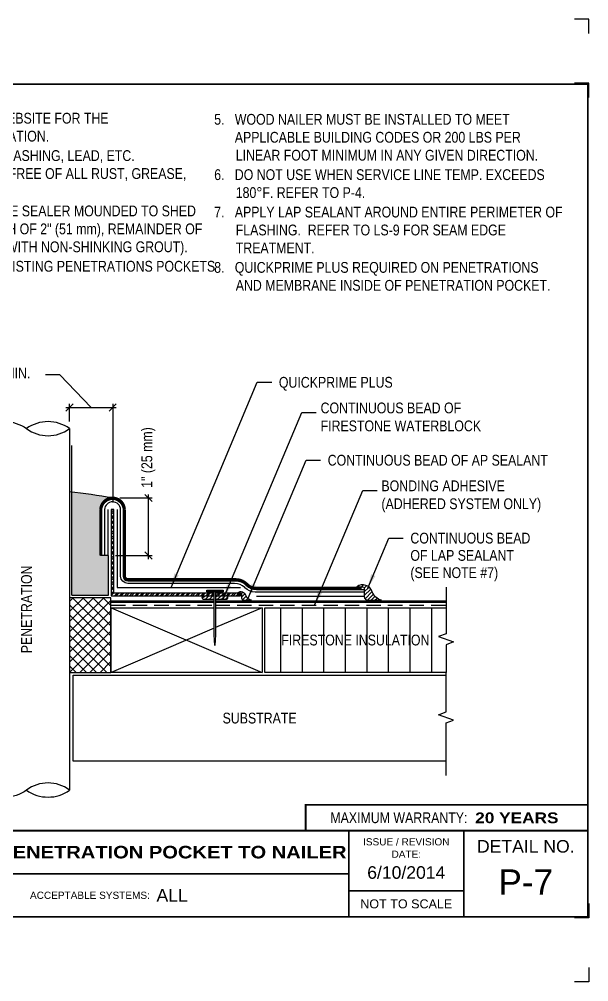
# Model space of a CAD drawing. Header units: inches. Extents: x 143.4 to 163.5, y -283.5 to -266.7.
# Drawn here: x 153.57 to 163.48, y -283.49 to -266.73 of the extents above; entities that cross this region are included whole.
import ezdxf
from ezdxf.enums import TextEntityAlignment as Align

# ---------------------------------------------------------------- set-up
doc = ezdxf.new("R2010")
doc.units = ezdxf.units.IN
doc.header["$MEASUREMENT"] = 0
doc.linetypes.add('HIDDEN', pattern=[0.375, 0.25, -0.125])
doc.layers.get('0').update_dxf_attribs({"linetype": 'CONTINUOUS'})
doc.layers.get('DEFPOINTS').update_dxf_attribs({"linetype": 'CONTINUOUS'})
for name, color, linetype in [('FSBP-ACCESSORY-OTHER', 7, 'CONTINUOUS'), ('FSBP-ADHESIVE', 1, 'HIDDEN'), ('FSBP-ANNO-NOTE', 7, 'CONTINUOUS'), ('FSBP-INSULATION', 7, 'CONTINUOUS'), ('FSBP-MEMBRANE', 7, 'CONTINUOUS'), ('FSBP-OTHER', 7, 'CONTINUOUS'), ('FSBP-SEALANTS', 1, 'CONTINUOUS'), ('FSBP-SUBSTRATE-GENERIC', 9, 'CONTINUOUS'), ('FSBP-TTLB', 7, 'CONTINUOUS'), ('FSBP-TTLB-BORDER', 7, 'CONTINUOUS'), ('FSBP-TTLB-TEXT', 7, 'CONTINUOUS'), ('FSBP-WOOD', 7, 'CONTINUOUS')]:
    doc.layers.add(name, color=color, linetype=linetype)
doc.styles.add('FSBP_ARIAL', font='arial.ttf')
doc.styles.add('FSBP_ARIAL_BOLD', font='')
doc.styles.add('FSBP_ARIAL_NAR', font='ARIALN.TTF')
doc.styles.get('FSBP_ARIAL_BOLD').set_extended_font_data('Arial Black')
doc.linetypes.add('ZIGZAG', pattern='A,0.0001,-0.2,[131,ltypeshp.shx,S=0.2,R=0,X=-0.2,Y=0],-0.4,[131,ltypeshp.shx,S=0.2,R=180,X=0.2,Y=0],-0.2', length=0.8001)
doc.dimstyles.new('FSBP-DIM', dxfattribs={"dimtxt": 0.1875, "dimasz": 0.125, "dimexe": 0.0625, "dimexo": 0.125, "dimgap": 0.125, "dimtad": 0, "dimdec": 0, "dimzin": 1, "dimdsep": 46, "dimlunit": 4, "dimtxsty": 'FSBP_ARIAL_NAR', "dimblk": 'OBLIQUE', "dimcen": 0.09375, "dimdle": 0.0625, "dimclrd": 256, "dimclre": 256, "dimclrt": 256, "dimadec": 0, "dimazin": 0, "dimtfac": 1, "dimtdec": 0, "dimtmove": 1, "dimatfit": 3, "dimfxl": 1, "dimtolj": 1, "dimtzin": 0, "dimlwd": -1, "dimlwe": -1, "dimarcsym": 0})
doc.dimstyles.new('FSBP-LEADER', dxfattribs={"dimtxt": 0.1875, "dimasz": 0.25, "dimexe": 0.0625, "dimexo": 0.125, "dimgap": 0.125, "dimtad": 0, "dimtih": 1, "dimtoh": 1, "dimdec": 4, "dimzin": 0, "dimdsep": 46, "dimlunit": 4, "dimtxsty": 'FSBP_ARIAL_NAR', "dimcen": 0.09375, "dimclrd": 256, "dimclre": 256, "dimclrt": 256, "dimadec": 0, "dimazin": 0, "dimtfac": 1, "dimtdec": 4, "dimtofl": 0, "dimtmove": 0, "dimatfit": 3, "dimfxl": 1, "dimtolj": 1, "dimtzin": 0, "dimlwd": -1, "dimlwe": -1, "dimarcsym": 0})

# ---------------------------------------------------------------- blocks, each defined once
blk = doc.blocks.new('TTLB-EPDM_1')
at = {"layer": 'DEFPOINTS', "linetype": 'Continuous', "ltscale": 1.75}
for points in [[(20.01562500000003, 13.88083333333333), (20.01562500000003, 14.13083333333333), (19.76562500000003, 14.13083333333333)], [(20.01562500000003, -2.380833333333342), (20.01562500000003, -2.630833333333342), (19.76562500000003, -2.630833333333342)]]:
    blk.add_lwpolyline(points, dxfattribs=at)
at = {"layer": 'DEFPOINTS', "color": 1}
for points in [[(20.015625, 12.765625), (20.015625, 13.015625), (19.765625, 13.015625)], [(20.015625, -1.265625), (20.015625, -1.515625), (19.765625, -1.515625)]]:
    blk.add_lwpolyline(points, dxfattribs=at)
at = {"layer": 'FSBP-TTLB', "const_width": 0.03125}
blk.add_lwpolyline([(15.09028770518938, 0), (20, 0), (20, 0.4512598240669945), (15.09028770518938, 0.4512598240669945)], close=True, dxfattribs=at)
for points in [[(0, 0), (0, -1.5), (20, -1.5), (20, 0), (0, 0)], [(15.84028770518938, 0), (15.84028770518938, -1.5)], [(17.84110496735593, 0), (17.84110496735593, -1.5)], [(20, 0), (20, -1.5)], [(4.825208527206769, -0.75), (15.84028770518938, -0.75)], [(15.84028770518938, -1.048740175933006), (17.84110496735593, -1.048740175933006)]]:
    blk.add_lwpolyline(points, dxfattribs=at)
at = {"layer": 'FSBP-TTLB-BORDER', "const_width": 0.03125}
blk.add_lwpolyline([(20, 0), (20, 13), (0, 13), (0, 0)], dxfattribs=at)
at = {"layer": 'FSBP-TTLB-TEXT', "style": 'FSBP_ARIAL_NAR'}
blk.add_text('MAXIMUM WARRANTY:', height=0.1875, dxfattribs=at).set_placement((17.90516569312837, 0.2256299120335257), align=Align.MIDDLE_RIGHT)
at = {"layer": 'FSBP-TTLB-TEXT', "style": 'FSBP_ARIAL'}
for s, height, p in [('ISSUE / REVISION', 0.125, (16.84069633627263, -0.1938496373466023)), ('DETAIL NO.', 0.21875, (18.92055248367797, -0.2724398367368792)), ('DATE:', 0.125, (16.84069633627263, -0.409973105348854)), ('NOT TO SCALE', 0.15625, (16.84069633627263, -1.274370087966503))]:
    blk.add_text(s, height=height, dxfattribs=at).set_placement(p, align=Align.MIDDLE_CENTER)
blk.add_text('ACCEPTABLE SYSTEMS:', height=0.125, dxfattribs=at).set_placement((10.29281281591562, -1.125), align=Align.MIDDLE_LEFT)
at = {"layer": 'FSBP-TTLB-TEXT'}
for tag, height, style, p in [('MAXIMUM_WARRANTY', 0.1875, 'FSBP_ARIAL_BOLD', (18.03987100774941, 0.2240244307510579)), ('ACCPT_SYSTEMS', 0.21875, 'FSBP_ARIAL', (12.49438170418193, -1.125))]:
    blk.add_attdef(tag, text='', height=height, dxfattribs=dict(at, style=style)).set_placement(p, align=Align.MIDDLE_LEFT)
for tag, height, style, p in [('DETAIL_DESCP_LINE_1', 0.21875, 'FSBP_ARIAL_BOLD', (10.33118450231211, -0.3736318192489421)), ('ISSUE_REV_DATE', 0.21875, 'FSBP_ARIAL', (16.84069633627263, -0.7282559425942452)), ('DETAIL_NUMBER', 0.4375, 'FSBP_ARIAL', (18.91941590748775, -0.8931630692489421))]:
    blk.add_attdef(tag, text='', height=height, dxfattribs=dict(at, style=style)).set_placement(p, align=Align.MIDDLE_CENTER)
blk = doc.blocks.new('_OBLIQUE')
at = {"color": 0, "linetype": 'ByBlock'}
blk.add_line((-0.5, -0.5), (0.5, 0.5), dxfattribs=at)
blk = doc.blocks.new('*D5')
at = {"layer": 'DEFPOINTS', "color": 0, "transparency": 16777216}
for p in [(150.6962576675254, -273.4866746637776), (151.4442508061703, -273.8558246146786), (150.6962576675254, -275.2651352134812)]:
    blk.add_point(p, dxfattribs=at)
at = {"layer": 'FSBP-ANNO-NOTE', "transparency": 16777216}
for p, q in [((151.0702542368479, -273.4866746637776), (151.8192508061704, -272.9158336573396)), ((151.8192508061704, -272.9158336573396), (152.0692508061704, -272.9158336573396)), ((151.5067508061703, -273.4866746637776), (150.6337576675254, -273.4866746637776)), ((150.6962576675254, -275.1401352134812), (150.6962576675254, -273.4241746637776)), ((151.4442508061703, -273.7308246146786), (151.4442508061703, -273.4241746637776))]:
    blk.add_line(p, q, dxfattribs=at)
at = {"layer": 'FSBP-ANNO-NOTE', "transparency": 16777216, "xscale": 0.125, "yscale": 0.125, "zscale": 0.125, "rotation": 180}
blk.add_blockref('_OBLIQUE', (150.6962576675254, -273.4866746637776), dxfattribs=at)
at = {"layer": 'FSBP-ANNO-NOTE', "transparency": 16777216, "xscale": 0.125, "yscale": 0.125, "zscale": 0.125}
blk.add_blockref('_OBLIQUE', (151.4442508061703, -273.4866746637776), dxfattribs=at)
at = {"layer": 'FSBP-ANNO-NOTE', "transparency": 16777216, "insert": (152.1942508061704, -272.9158336573396), "char_height": 0.1875, "attachment_point": 4, "style": 'FSBP_ARIAL_NAR'}
blk.add_mtext('\\A1;1" (25 mm) MIN.', dxfattribs=at)
blk = doc.blocks.new('*D6')
at = {"layer": 'DEFPOINTS', "color": 0, "transparency": 16777216}
for p in [(155.1926523113871, -275.0623490956107), (155.8170006837203, -275.0623490956107), (155.1194018413161, -276.0641380894599)]:
    blk.add_point(p, dxfattribs=at)
at = {"layer": 'FSBP-ANNO-NOTE', "transparency": 16777216}
for p, q in [((155.8170006837203, -276.1266380894599), (155.8170006837203, -274.9998490956107)), ((155.3176523113871, -275.0623490956107), (155.8795006837203, -275.0623490956107)), ((155.2444018413161, -276.0641380894599), (155.8795006837203, -276.0641380894599))]:
    blk.add_line(p, q, dxfattribs=at)
at = {"layer": 'FSBP-ANNO-NOTE', "transparency": 16777216, "xscale": 0.125, "yscale": 0.125, "zscale": 0.125}
for p, rotation in [((155.8170006837203, -275.0623490956107), 90), ((155.8170006837203, -276.0641380894599), 270)]:
    blk.add_blockref('_OBLIQUE', p, dxfattribs=dict(at, rotation=rotation))
at = {"layer": 'FSBP-ANNO-NOTE', "transparency": 16777216, "insert": (155.8170006837203, -274.3585485545856), "char_height": 0.1875, "attachment_point": 5, "rotation": 90, "style": 'FSBP_ARIAL_NAR'}
blk.add_mtext('\\A1;1" (25 mm)', dxfattribs=at)
blk = doc.blocks.new('FSBP_HOT-DIPPED-NAIL')
at = {"layer": 'FSBP-ACCESSORY-OTHER'}
blk.add_lwpolyline([(0, 0.1875), (0, -0.1875), (-0.03125, -0.1875), (-0.03125000000005684, 0.1875)], close=True, dxfattribs=at)
blk.add_lwpolyline([(0, 0.015625), (1, 0.015625), (1.25, 0), (1, -0.015625), (0, -0.015625)], dxfattribs=at)

msp = doc.modelspace()

# ---------------------------------------------------------------- hatches: boundary and pattern name
at = {"layer": 'FSBP-ACCESSORY-OTHER'}
h = msp.add_hatch(dxfattribs=at)
h.set_pattern_fill('STEEL', color=256, scale=0.5, style=0)
h.set_pattern_definition([(45, (0.1360484307008392, -69.22703899694173), (-0.04419417382415922, 0.04419417382415922), []), (45, (0.1360484307008392, -69.19578899694173), (-0.04419417382415922, 0.04419417382415922), [])])
h.paths.add_polyline_path([(155.2156814448152, -275.2651352134812), (155.1688064448152, -275.2651352134812), (155.1688064448152, -276.7651352134812), (156.961826490814, -276.7651352134812), (156.9618264908139, -276.7182602134812), (155.3914626948153, -276.7182602134812), (155.2156814448152, -276.7182602134812)])
h.paths.add_polyline_path([(157.4188064448152, -276.7182602134812), (156.9852639908139, -276.7182602134812), (156.9852639908139, -276.7651352134812), (157.4188064448152, -276.7651352134812)])
at = {"layer": 'FSBP-INSULATION'}
h = msp.add_hatch(dxfattribs=at)
h.set_pattern_fill('LINE', color=256, scale=3, angle=90, style=0)
h.set_pattern_definition([(90, (-0.5045765692993882, -73.90623597925111), (-0.375, 2.296136913416957e-17), [])])
h.paths.add_polyline_path([(157.8406814448152, -276.9744951200319), (157.8406814448152, -278.0994951200319), (160.9947940254585, -278.0994951200319), (160.9947940254585, -277.6179137448136), (161.1235820294954, -277.5710387448136), (160.8660060214216, -277.4772887448136), (160.9947940254585, -277.4304137448136), (160.9947940254584, -276.9744951200319)])
h.paths.add_polyline_path([(158.0803933456416, -277.6824483089813), (160.7550821246321, -277.6824483089813), (160.7550821246321, -277.3914140320372), (158.0803933456416, -277.3914140320372)], flags=24)
at = {"layer": 'FSBP-OTHER'}
h = msp.add_hatch(dxfattribs=at)
h.set_pattern_fill('ANSI37', color=256, style=0)
h.set_pattern_definition([(45, (6.252776074688882e-13, -74.7490746702932), (-0.08838834764831843, 0.08838834764831845), []), (135, (6.252776074688882e-13, -74.7490746702932), (-0.08838834764831845, -0.08838834764831843), [])])
h.paths.add_polyline_path([(151.4442508061703, -276.799272389991), (150.7245215564383, -276.799272389991), (150.7245215564383, -278.0994951200319), (151.4442508061703, -278.0994951200319)])
h.paths.add_polyline_path([(152.1942508061703, -279.6463701200319), (152.9442508061703, -279.6463701200319), (152.9442508061703, -276.814301703492), (152.1942508061703, -276.814301703492)])
h.paths.add_polyline_path([(154.4442508061703, -278.0994951200319), (155.1639800559024, -278.0994951200319), (155.1639800559025, -276.799272389991), (154.4442508061703, -276.799272389991)])
h.paths.add_polyline_path([(152.7147679446423, -279.5674245031671), (152.7147679446423, -276.8932473203567), (152.4237336676983, -276.8932473203567), (152.4237336676983, -279.5674245031671)], flags=24)
at = {"layer": 'FSBP-SEALANTS'}
h = msp.add_hatch(dxfattribs=at)
h.set_pattern_fill('AR-SAND', color=256, scale=0.025, style=0)
h.set_pattern_definition([(37.50000000000001, (0.1360484307008392, -69.22703899694173), (-0.001574833952740204, 0.04817059422532897), [0, -0.03800000000000001, 0, -0.0425, 0, -0.040625]), (7.499999999999999, (0.1360484307008392, -69.22703899694173), (0.04424441763169318, 0.07055365163074351), [0, -0.0205, 0, -0.03425, 0, -0.013125]), (327.5, (0.1052984307008392, -69.22703899694173), (0.07785354654378739, 0.0001414763384241069), [0, -0.0125, 0, -0.04500000000000001, 0, -0.05875]), (317.5, (0.1052984307008392, -69.22703899694173), (0.07515316511430735, 0.02194188912335623), [0, -0.00625, 0, -0.0295, 0, -0.03375])])
h.paths.add_polyline_path([(151.3973758061699, -274.9594109868241, 0.01161937115672011), (150.6958493009532, -275.0623490956107, -0.4043529632896356), (150.9042508061704, -275.2638264394354), (150.9042508061702, -276.0620102134812), (150.7707714100911, -276.0620102134812), (150.7707714100911, -276.7576654110557), (151.3973758061699, -276.7576654110557)])
h.paths.add_polyline_path([(152.9018384921515, -274.8746749144419, 0.01228106908814885), (152.2382720996713, -274.8977507599996), (152.2382720996713, -276.7576654110557), (152.9018384921515, -276.7576654110557)])
h.paths.add_polyline_path([(154.9842508061703, -275.2638264394354, -0.4043529632895168), (155.1926523113873, -275.0623490956107, 0.01174016976443966), (154.4838094136898, -274.9585123316591), (154.4838094136899, -276.753256559679), (155.1194018413161, -276.753256559679), (155.1194018413161, -276.0620102134812), (154.9842508061704, -276.0620102134812)])
h = msp.add_hatch(dxfattribs=at)
h.set_pattern_fill('ANSI31', color=256, scale=0.375, angle=90, style=0)
h.set_pattern_definition([(45.00000000000001, (305.8885016123406, 0), (0.03314563036811942, -0.03314563036811941), [])])
edge = h.paths.add_edge_path()
edge.add_line((157.3616184716336, -276.7182602134812), (157.4188064448152, -276.7182602134812))
edge.add_arc((157.4188064448153, -276.7360727134812), 0.01781249999993406, 1.8280843505635858e-10, 90.00000000018281, ccw=False)
edge.add_line((157.4366189448152, -276.7360727134811), (157.4366189448152, -276.8075119964826))
edge.add_arc((157.4722439448152, -276.8075119964827), 0.03562500000003865, 179.9999999999086, 269.9999999999086)
edge.add_line((157.4722439448152, -276.8431369964827), (157.6087178046786, -276.8431369964826))
edge.add_arc((157.6247499113955, -276.7286942719036), 0.1155602252284038, 199.8067854180677, 262.0254178909147, ccw=False)
edge.add_arc((157.4207233199532, -276.799408796706), 0.1003916114735466, 18.32092616326671, 126.0678511220267)
h = msp.add_hatch(dxfattribs=at)
h.set_pattern_fill('ANSI31', color=256, scale=0.375, angle=90, style=0)
h.set_pattern_definition([(45.00000000000001, (307.9454307019857, -17.6187272489953), (0.03314563036811942, -0.03314563036811941), [])])
edge = h.paths.add_edge_path()
edge.add_line((159.4413209116085, -276.6096994964827), (159.54165068912, -276.6096994964827))
edge.add_arc((159.54165068912, -276.6409494964827), 0.03125, 0, 90, ccw=False)
edge.add_line((159.57290068912, -276.6409494964827), (159.57290068912, -276.7806369964827))
edge.add_arc((159.63540068912, -276.7806369964827), 0.0625, 180, 269.9999999999739)
edge.add_line((159.63540068912, -276.8431369964827), (159.8748285134418, -276.8431369964827))
edge.add_arc((159.9211439144151, -276.6281923262771), 0.2198779834751552, 198.1545659585654, 257.8400588495569, ccw=False)
edge.add_arc((159.5450136279585, -276.7520654319648), 0.1761256341641532, 18.32092616322247, 126.067851121981)
h = msp.add_hatch(dxfattribs=at)
h.set_pattern_fill('ANSI31', color=256, scale=0.4, style=0)
h.set_pattern_definition([(45, (-88.50457656929939, -126.441235979251), (-0.03535533905932738, 0.03535533905932738), [])])
h.paths.add_polyline_path([(157.1614531545206, -276.7651352134812), (156.9852639908139, -276.7651352134812), (156.9852639908139, -276.8326352134812), (157.1614531545206, -276.8326352134812, 1)])
h.paths.add_polyline_path([(156.9618264908139, -276.7651352134812), (156.7864531545206, -276.7651352134812, 1), (156.7864531545206, -276.8326352134812), (156.9618264908139, -276.8326352134812)])

# ---------------------------------------------------------------- linework, layer by layer
at = {"layer": 'FSBP-ACCESSORY-OTHER'}
for points in [[(156.9618264908139, -276.7182602134812), (155.3914626948153, -276.7182602134812), (155.2156814448152, -276.7182602134812), (155.2156814448152, -275.2651352134812), (155.1688064448152, -275.2651352134812), (155.1688064448152, -276.7651352134812), (155.1688064448153, -276.7651352134812), (156.9618264908139, -276.7651352134812)], [(156.9852639908139, -276.7651352134812), (157.4188064448152, -276.7651352134812), (157.4188064448152, -276.7182602134812), (156.9852639908139, -276.7182602134812)]]:
    msp.add_lwpolyline(points, dxfattribs=at)
at = {"layer": 'FSBP-ADHESIVE', "linetype": 'ZIGZAG', "ltscale": 0.17}
for p, q in [((154.4838094136899, -276.753256559679), (154.4838094136898, -274.1484557799649)), ((155.1098785191649, -275.2651352134812), (155.1098785191649, -276.0641380894599)), ((155.2718797754563, -275.2651352134812), (155.2718797754563, -276.6211707377803)), ((155.1194018413161, -276.753256559679), (155.1194018413161, -276.0641380894599)), ((155.2718797754563, -276.6211707377803), (157.4188064448152, -276.6211707377803)), ((154.4838094136899, -276.753256559679), (155.1194018413162, -276.753256559679)), ((157.6954627744904, -276.7728244964827), (159.57290068912, -276.7728244964827))]:
    msp.add_line(p, q, dxfattribs=at)
at = {"layer": 'FSBP-ADHESIVE', "linetype": 'HIDDEN'}
for p, q in [((155.1688064448152, -276.9276201200319), (156.9618264908139, -276.9276201200319)), ((156.9852639908139, -276.9276201200319), (160.9947940254584, -276.9276201200319))]:
    msp.add_line(p, q, dxfattribs=at)
at = {"layer": 'FSBP-ANNO-NOTE'}
for p, q in [((154.3817508061703, -273.4866746637778), (155.2567508061703, -273.4866746637778)), ((154.4442508061703, -273.7308246146786), (154.4442508061703, -273.4241746637778)), ((155.1942508061703, -273.4241746637776), (155.1942508061703, -275.1401352134812))]:
    msp.add_line(p, q, dxfattribs=at)
msp.add_lwpolyline([(154.8192508061703, -273.4866746637778), (154.2724965220305, -272.9158336573396), (154.0224965220305, -272.9158336573396)], dxfattribs=at)
at = {"layer": 'FSBP-INSULATION'}
msp.add_lwpolyline([(160.9947940254584, -276.6165744964827), (160.9947940254585, -277.4304137448136), (160.8660060214216, -277.4772887448136), (161.1235820294954, -277.5710387448136), (160.9947940254585, -277.6179137448136), (160.9947940254585, -278.0994951200319), (157.8406814448152, -278.0994951200319), (157.8406814448152, -276.9744951200319), (160.9947940254584, -276.9744951200319)], dxfattribs=at)
at = {"layer": 'FSBP-MEMBRANE', "const_width": 0.046875}
msp.add_lwpolyline([(154.9842508061704, -276.0620102134812), (154.9842508061703, -275.2638264394354, -0.9667748974035473), (155.4010538166041, -275.2638264394354), (155.4010538166041, -276.4252059504702, 0.3817299908454134), (155.4595207110202, -276.4824835689503), (157.3365443149581, -276.4824835689504, -0.1989123673796794), (157.529893825439, -276.5625715584698), (157.5341006435644, -276.5667783765953, 0.1989123673796422), (157.694304523677, -276.6331369964827), (159.52602568912, -276.6331369964827)], format="xyb", dxfattribs=at)
msp.add_lwpolyline([(154.9842508061704, -276.0620102134812), (154.9842508061703, -275.2638264394354, -0.9667748974035473), (155.4010538166041, -275.2638264394354), (155.4010538166041, -276.4252059504702, 0.3817299908454134), (155.4595207110202, -276.4824835689503), (157.3365443149581, -276.4824835689504, -0.1989123673796794), (157.529893825439, -276.5625715584698), (157.5341006435644, -276.5667783765953, 0.1989123673796422), (157.694304523677, -276.6331369964827), (159.52602568912, -276.6331369964827)], format="xyb", dxfattribs=at)
at = {"layer": 'FSBP-MEMBRANE'}
msp.add_lwpolyline([(157.4920297495186, -276.6241443736538, 0.198912367379658), (157.3152530542219, -276.5509210689504), (155.457616316604, -276.5509210689504, -0.4142135623730784), (155.332616316604, -276.4259210689504), (155.332616316604, -275.2651352134812, 0.9577304969055279), (155.0526883061704, -275.2638264394354), (155.0526883061704, -276.0620102134812), (155.0076883061704, -276.0620102134812), (155.0076883061703, -275.2638264394354, -0.9660962379874981), (155.3776163166041, -275.2651352134812), (155.3776163166041, -276.4259210689504, 0.3865336461419783), (155.4590271220982, -276.5059210689503), (157.3365443149581, -276.5059210689504, -0.1989123673796672), (157.5133210102549, -276.5791443736538), (157.5175278283804, -276.5833511917793, 0.1989123673796296), (157.694304523677, -276.6565744964827), (159.57290068912, -276.6565744964827), (159.57290068912, -276.7015744964827), (157.6730132629408, -276.7015744964827, -0.198912367379658), (157.4962365676441, -276.6283511917793)], format="xyb", close=True, dxfattribs=at)
msp.add_lwpolyline([(157.4920297495186, -276.6241443736538, 0.198912367379658), (157.3152530542219, -276.5509210689504), (155.457616316604, -276.5509210689504, -0.4142135623730784), (155.332616316604, -276.4259210689504), (155.332616316604, -275.2651352134812, 0.9577304969055279), (155.0526883061704, -275.2638264394354), (155.0526883061704, -276.0620102134812), (155.0076883061704, -276.0620102134812), (155.0076883061703, -275.2638264394354, -0.9660962379874981), (155.3776163166041, -275.2651352134812), (155.3776163166041, -276.4259210689504, 0.3865336461419783), (155.4590271220982, -276.5059210689503), (157.3365443149581, -276.5059210689504, -0.1989123673796672), (157.5133210102549, -276.5791443736538), (157.5175278283804, -276.5833511917793, 0.1989123673796296), (157.694304523677, -276.6565744964827), (159.57290068912, -276.6565744964827), (159.57290068912, -276.7015744964827), (157.6730132629408, -276.7015744964827, -0.198912367379658), (157.4962365676441, -276.6283511917793)], format="xyb", close=True, dxfattribs=at)
at = {"layer": 'FSBP-MEMBRANE', "const_width": 0.046875}
for points in [[(155.1688064448152, -276.8665744964827), (156.9618264908139, -276.8665744964827)], [(156.9852639908139, -276.8665744964827), (160.9947940254584, -276.8665744964827)]]:
    msp.add_lwpolyline(points, dxfattribs=at)
at = {"layer": 'FSBP-OTHER'}
for p, q in [((155.1639800559025, -276.799272389991), (154.4442508061703, -276.799272389991)), ((155.1639800559024, -278.0994951200319), (155.1639800559025, -276.799272389991)), ((154.4442508061703, -278.0994951200319), (155.1639800559024, -278.0994951200319))]:
    msp.add_line(p, q, dxfattribs=at)
msp.add_lwpolyline([(152.9442508061702, -273.8558246146786, -0.3281646513244319), (153.6942508061703, -273.8558246146786, 0.328164651324441), (154.4442508061703, -273.8558246146786), (154.4442508061703, -280.1492841037165, 0.3281646513244413), (153.6942508061702, -280.1492841037165, -0.3281646513244319), (152.9442508061703, -280.1492841037166)], format="xyb", close=True, dxfattribs=at)
for centre, start, end in [((154.0692508061702, -274.3656532696807), 53.66398493457888, 126.336015065414), ((154.0692508061702, -279.6394554487144), 233.663984934586, 306.3360150654211)]:
    msp.add_arc(centre, 0.6328903992487896, start, end, dxfattribs=at)
at = {"layer": 'FSBP-SEALANTS'}
for points in [[(155.1177302022495, -276.0620102134812), (154.9842508061704, -276.0620102134812), (154.9842508061703, -275.2638264394354, -0.3932022950978986), (155.1926523113872, -275.0623490956106, 0.01239319210146217), (154.4442508061703, -274.9537155670444, 0.01239319210146217)], [(156.9618264908139, -276.8326352134812), (156.7864531545206, -276.8326352134812, -1), (156.7864531545206, -276.7651352134812), (156.9349163025199, -276.7651352134812)], [(157.0129900065212, -276.7651352134812), (157.1614531545206, -276.7651352134812, -0.9999999999999999), (157.1614531545206, -276.8326352134812), (156.9852639908139, -276.8326352134812)]]:
    msp.add_lwpolyline(points, format="xyb", dxfattribs=at)
for points in [[(157.3616184716336, -276.7182602134812), (157.4188064448152, -276.7182602134812, -0.414213562373095), (157.4366189448152, -276.7360727134811), (157.4366189448152, -276.8075119964826, 0.4142135623729951), (157.4722439448152, -276.8431369964827), (157.6087178046786, -276.8431369964826, -0.2783521486921461), (157.5160261544004, -276.7678517784599, 0.5081353022056307)], [(159.4413209116085, -276.6096994964827), (159.54165068912, -276.6096994964827, -0.414213562373095), (159.57290068912, -276.6409494964827), (159.57290068912, -276.7806369964827, 0.4142135623729951), (159.63540068912, -276.8431369964827), (159.8748285134418, -276.8431369964827, -0.2664789095660278), (159.7122115831291, -276.6967022420595, 0.5081353022056307)]]:
    msp.add_lwpolyline(points, format="xyb", close=True, dxfattribs=at)
at = {"layer": 'FSBP-SUBSTRATE-GENERIC'}
for points in [[(160.9947940254585, -279.6463701200319), (154.5067508061703, -279.6463701200319), (154.5067508061703, -278.1463701200319), (160.9947940254585, -278.1463701200319)], [(160.9947940254585, -279.8963701200319), (160.9947940254585, -278.9772887448136), (161.1235820294954, -278.9304137448136), (160.8660060214216, -278.8366637448136), (160.9947940254585, -278.7897887448136), (160.9947940254585, -278.0994951200319)]]:
    msp.add_lwpolyline(points, dxfattribs=at)
at = {"layer": 'FSBP-WOOD'}
for p, q in [((155.1688064448152, -276.9744951200319), (157.7938064448152, -278.0994951200319)), ((157.7938064448152, -276.9744951200319), (156.9852639908139, -277.3210133146039)), ((156.9618264908139, -277.331057957461), (155.1688064448152, -278.0994951200319))]:
    msp.add_line(p, q, dxfattribs=at)
msp.add_lwpolyline([(156.9852639908139, -276.9744951200319), (157.7938064448152, -276.9744951200319), (157.7938064448152, -278.0994951200319), (155.1688064448152, -278.0994951200319), (155.1688064448152, -276.9744951200319), (156.9618264908139, -276.9744951200319)], dxfattribs=at)

# ---------------------------------------------------------------- block references
msp.add_blockref('TTLB-EPDM_1', (143.4627011304555, -280.856981276131)).add_auto_attribs({'DETAIL_DESCP_LINE_1': 'PENETRATION WITH METAL PENETRATION POCKET TO NAILER', 'ACCPT_SYSTEMS': 'ALL', 'ISSUE_REV_DATE': '6/10/2014', 'DETAIL_NUMBER': 'P-7', 'MAXIMUM_WARRANTY': '20 YEARS'})
at = {"layer": 'FSBP-ACCESSORY-OTHER', "xscale": 0.75, "yscale": 0.75, "zscale": 0.75, "rotation": 270}
msp.add_blockref('FSBP_HOT-DIPPED-NAIL', (156.9735452408139, -276.6948227134812), dxfattribs=at)
at = {"layer": 'FSBP-ANNO-NOTE', "xscale": 0.125, "yscale": 0.125, "zscale": 0.125, "rotation": 180}
msp.add_blockref('_OBLIQUE', (154.4442508061703, -273.4866746637778), dxfattribs=at)
at = {"layer": 'FSBP-ANNO-NOTE', "xscale": 0.125, "yscale": 0.125, "zscale": 0.125}
msp.add_blockref('_OBLIQUE', (155.1942508061703, -273.4866746637778), dxfattribs=at)

# ---------------------------------------------------------------- texts
at = {"layer": 'FSBP-ANNO-NOTE', "style": 'FSBP_ARIAL_NAR'}
for s, p in [('QUICKPRIME PLUS', (158.0861761789853, -273.0486787665144)), ('CONTINUOUS BEAD OF AP SEALANT', (158.9358520861447, -274.405470380561)), ('CONTINUOUS BEAD', (160.3747446571026, -275.7622619946076)), ('OF LAP SEALANT', (160.3747446571026, -276.0630432446076)), ('(SEE NOTE #7)', (160.3747446571026, -276.3638244946076))]:
    msp.add_text(s, height=0.1875, dxfattribs=at).set_placement(p, align=Align.MIDDLE_LEFT)
msp.add_text('PENETRATION', height=0.1875, rotation=90, dxfattribs=at).set_placement((153.6942508061703, -277.0025543591976), align=Align.MIDDLE)
for s, p in [('FIRESTONE INSULATION', (159.4177377351368, -277.5369951200319)), ('SUBSTRATE', (157.7507724158144, -278.8963701200319))]:
    msp.add_text(s, height=0.1875, dxfattribs=at).set_placement(p, align=Align.MIDDLE_CENTER)
at = {"layer": 'FSBP-ANNO-NOTE', "char_height": 0.1875, "attachment_point": 1, "style": 'FSBP_ARIAL_NAR'}
for s, width, heights, insert in [('\\pi-0.375,l0.375,t0.1875,0.375;NOTES:\\P1.   REFER TO FIRESTONE WEBSITE FOR THE \\P\\pi0;MOST CURRENT INFORMATION.\\P\\pi-0.375;{\\H0.083333x;\\P\\pt0.375;}2.   REMOVE ALL EXISTING FLASHING, LEAD, ETC.\\P\\pi0;PIPE SURFACE MUST BE FREE OF ALL RUST, GREASE, INSULATION, ETC.\\P{\\H0.083333x;\\P\\pi-0.375;}3.   FIRESTONE POURABLE SEALER MOUNDED TO SHED WATER.  (MINIMUM DEPTH OF 2" (51 mm), REMAINDER OF POCKET MAY BE FILLED WITH NON-SHINKING GROUT). \\P{\\H0.083333x;\\P}4.   DO NOT USE OVER EXISTING PENETRATIONS POCKETS', 6.568790242305113, [3.996182127021031], (150.361592784262, -268.0428534836628)), ('\\A1;\\pi-0.375,l0.375,t0.375;5.   WOOD NAILER MUST BE INSTALLED TO MEET\\P      APPLICABLE BUILDING CODES OR 200 LBS PER LINEAR FOOT MINIMUM IN ANY GIVEN DIRECTION.\\P{\\H0.083333x;\\P}6.   DO NOT USE WHEN SERVICE LINE TEMP. EXCEEDS 180°F. REFER TO P-4.{\\H0.083333x;\\P\\ptz;\\P\\pt0.375;}7.   APPLY LAP SEALANT AROUND ENTIRE PERIMETER OF FLASHING.  REFER TO LS-9 FOR SEAM EDGE TREATMENT.\\P{\\H0.083333x;\\P}8.   QUICKPRIME PLUS REQUIRED ON PENETRATIONS AND MEMBRANE INSIDE OF PENETRATION POCKET.', 6.047499557236733, [6.732071983098651], (156.9608499611313, -268.3750452126096)), ('\\pi-0.375,l0.375,t0.1875,0.375;CONTINUOUS BEAD OF \\PFIRESTONE WATERBLOCK', 2.878195619228791, [0.6365120272585063], (158.8124268781285, -273.401323902217)), ('\\pi-0.375,l0.375,t0.1875,0.375;BONDING ADHESIVE\\P(ADHERED SYSTEM ONLY)', 2.842902196829527, [0.6365120272585063], (159.8707756154217, -274.7576246111457))]:
    msp.add_mtext_dynamic_manual_height_columns(s, width=width, gutter_width=23.08110225731588, heights=heights, dxfattribs=dict(at, insert=insert))

# ---------------------------------------------------------------- dimensions: what is measured, and where the dimension line sits
at = {"layer": 'FSBP-ANNO-NOTE'}
for base, p1, p2, angle, text, picture, middle in [((150.6962576675254, -273.4866746637776), (151.4442508061703, -273.8558246146786), (150.6962576675254, -275.2651352134812), 180, '1" (25 mm) MIN.', '*D5', (152.1942508061704, -272.9158336573396)), ((155.8170006837203, -275.0623490956107), (155.1194018413161, -276.0641380894599), (155.1926523113871, -275.0623490956107), 90, '1" (25 mm)', '*D6', (155.8170006837203, -274.3585485545856))]:
    dim = msp.add_linear_dim(base=base, p1=p1, p2=p2, angle=angle, text=text, dimstyle='FSBP-DIM', dxfattribs=at)
    dim.commit()
    dim.dimension.update_dxf_attribs({"geometry": picture, "text_midpoint": middle, "dimtype": 160})

# ---------------------------------------------------------------- leaders
for points in [[(156.2102371921088, -276.6208719824833), (157.7111761789853, -273.0486787665145), (157.9611761789853, -273.0486787665145)], [(157.1230846574047, -276.8141653387931), (158.4833867866957, -273.5766839485377), (158.7333867866957, -273.5766839485377)], [(157.5525783597716, -276.805133922305), (158.5608520861447, -274.405470380561), (158.8108520861447, -274.405470380561)], [(158.7072997899313, -276.9276216821359), (159.5451860618671, -274.9334755625844), (159.7951860618671, -274.9334755625844)], [(159.6324018628685, -276.6365276702757), (159.9997446571026, -275.7622619946077), (160.2497446571026, -275.7622619946077)]]:
    msp.add_leader(points, dimstyle='FSBP-LEADER', dxfattribs=at)

doc.saveas('drawing.dxf')
